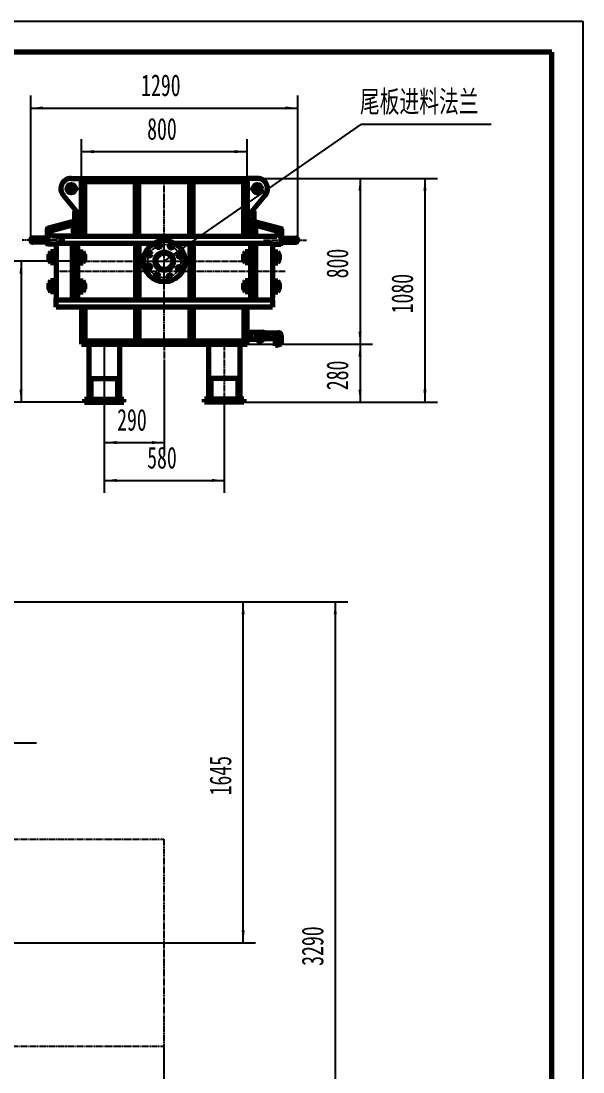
# Model space of a CAD drawing. Header units: millimetres. Extents: x -6300 to 6300, y -4455 to 4455.
# Drawn here: x 3587 to 6300, y -617 to 4455 of the extents above; entities that cross this region are included whole.
import ezdxf

# ---------------------------------------------------------------- set-up
doc = ezdxf.new("R2010")
doc.units = ezdxf.units.MM
for name, pattern in [('EB_DASH', [6, 3, -3]), ('EB_DASHDOT', [39, 30, -3, 3, -3]), ('EB_DASHDOTDOT', [45, 30, -3, 3, -3, 3, -3])]:
    doc.linetypes.add(name, pattern=pattern)
for name, color, linetype, lineweight in [('CAXA0', 7, 'Continuous', 70), ('CAXA1', 1, 'EB_DASHDOT', 25), ('CAXA2', 6, 'EB_DASH', 25), ('CAXA3', 2, 'Continuous', 25), ('CAXA4', 3, 'Continuous', 25), ('CAXA5', 4, 'Continuous', 25)]:
    doc.layers.add(name, color=color, linetype=linetype, lineweight=lineweight)
doc.styles.add('标准', font='', dxfattribs={"width": 0.667})
doc.styles.get('标准').set_extended_font_data('SimSun')
doc.dimstyles.new('标准', dxfattribs={"dimscale": 30, "dimtxt": 3.5, "dimasz": 2, "dimexe": 2, "dimexo": 0, "dimtad": 1, "dimdec": 0, "dimzin": 0, "dimdsep": 46, "dimtxsty": '标准', "dimcen": 0, "dimdle": 3, "dimaunit": 1, "dimazin": 2, "dimtfac": 1, "dimtmove": 0, "dimatfit": 3, "dimfxl": 0, "dimtolj": 1, "dimtzin": 0, "dimarcsym": 0})

# ---------------------------------------------------------------- blocks, each defined once
blk = doc.blocks.new('CAXBLOCK0', base_point=(6150, -4305))
at = {"layer": 'CAXA0', "linetype": 'Continuous', "lineweight": 70}
for p, q in [((6150, 4305), (-5550, 4305)), ((6150, -4305), (6150, 4305))]:
    blk.add_line(p, q, dxfattribs=at)
at = {"layer": 'CAXA3', "linetype": 'Continuous', "lineweight": 25}
for p, q in [((-6300, 4455), (6300, 4455)), ((6300, 4455), (6300, -4455))]:
    blk.add_line(p, q, dxfattribs=at)
blk = doc.blocks.new('CAXBLOCK39', base_point=(3864.7, 3174.7))
at = {"layer": 'CAXA0'}
for p, q in [((3866.7, 3201.3), (3887, 3201.3)), ((3864.7, 3194.7), (3864.7, 3154.8)), ((3887, 3188), (3866.7, 3188)), ((3887, 3161.5), (3866.7, 3161.5)), ((3866.7, 3148.2), (3887, 3148.2)), ((3889, 3194.7), (3889, 3154.8))]:
    blk.add_line(p, q, dxfattribs=at)
for centre, radius, start, end in [((3876.7, 3194.7), 12, 146.4113, 213.5887), ((3877, 3194.7), 12, 326.4113, 33.5887), ((3909.7, 3174.7), 45, 162.8371, 197.1629), ((3876.7, 3154.8), 12, 146.4113, 213.5887), ((3844, 3174.7), 45, 342.8371, 17.1629), ((3877, 3154.8), 12, 326.4113, 33.5887)]:
    blk.add_arc(centre, radius, start, end, dxfattribs=at)
at = {"layer": 'CAXA1', "linetype": 'EB_DASHDOT', "lineweight": 25}
blk.add_line((3862.7, 3174.7), (3892, 3174.7), dxfattribs=at)
blk = doc.blocks.new('CAXBLOCK40', base_point=(4691.7, 3174.7))
at = {"layer": 'CAXA0'}
for p, q in [((4689.7, 3201.3), (4669.4, 3201.3)), ((4667.4, 3194.7), (4667.4, 3154.8)), ((4669.4, 3188), (4689.7, 3188)), ((4669.4, 3161.5), (4689.7, 3161.5)), ((4689.7, 3148.2), (4669.4, 3148.2)), ((4691.7, 3194.7), (4691.7, 3154.8))]:
    blk.add_line(p, q, dxfattribs=at)
for centre, radius, start, end in [((4679.4, 3194.7), 12, 146.4113, 213.5887), ((4679.7, 3194.7), 12, 326.4113, 33.5887), ((4712.4, 3174.7), 45, 162.8371, 197.1629), ((4679.4, 3154.8), 12, 146.4113, 213.5887), ((4646.7, 3174.7), 45, 342.8371, 17.1629), ((4679.7, 3154.8), 12, 326.4113, 33.5887)]:
    blk.add_arc(centre, radius, start, end, dxfattribs=at)
at = {"layer": 'CAXA1', "linetype": 'EB_DASHDOT', "lineweight": 25}
blk.add_line((4693.7, 3174.7), (4664.4, 3174.7), dxfattribs=at)
blk = doc.blocks.new('CAXBLOCK42')
at = {"layer": 'CAXA0', "color": 0, "linetype": 'Continuous', "lineweight": 25}
for p, q in [((4695.7, 3195.6), (4691.7, 3199.6)), ((4695.7, 3199.9), (4692.8, 3202.7)), ((4695.7, 3191.4), (4691.7, 3195.4))]:
    blk.add_line(p, q, dxfattribs=at)
blk = doc.blocks.new('CAXBLOCK43')
at = {"layer": 'CAXA0', "color": 0, "linetype": 'Continuous', "lineweight": 25}
for p, q in [((4695.7, 3153.2), (4691.7, 3157.2)), ((4695.7, 3149), (4691.7, 3153)), ((4693.7, 3146.7), (4691.7, 3148.7)), ((4695.7, 3157.5), (4694.9, 3158.2))]:
    blk.add_line(p, q, dxfattribs=at)
blk = doc.blocks.new('CAXBLOCK41', base_point=(4695.7, 3174.7))
at = {"layer": 'CAXA0'}
for p, q in [((4691.7, 3146.7), (4691.7, 3202.7)), ((4691.7, 3202.7), (4695.7, 3202.7)), ((4695.7, 3202.7), (4695.7, 3146.7)), ((4691.7, 3191.2), (4695.7, 3191.2)), ((4695.7, 3158.2), (4691.7, 3158.2)), ((4695.7, 3146.7), (4691.7, 3146.7))]:
    blk.add_line(p, q, dxfattribs=at)
at = {"layer": 'CAXA1', "color": 1, "linetype": 'EB_DASHDOT', "lineweight": 25}
blk.add_line((4698.7, 3174.7), (4688.7, 3174.7), dxfattribs=at)
at = {"layer": 'CAXA5'}
for name in ['CAXBLOCK42', 'CAXBLOCK43']:
    blk.add_blockref(name, (0, 0), dxfattribs=at)
blk = doc.blocks.new('CAXBLOCK44', base_point=(4691.7, 3314.7))
at = {"layer": 'CAXA0'}
for p, q in [((4667.4, 3334.7), (4667.4, 3294.8)), ((4689.7, 3341.3), (4669.4, 3341.3)), ((4669.4, 3328), (4689.7, 3328)), ((4669.4, 3301.5), (4689.7, 3301.5)), ((4691.7, 3334.7), (4691.7, 3294.8)), ((4689.7, 3288.2), (4669.4, 3288.2))]:
    blk.add_line(p, q, dxfattribs=at)
for centre, radius, start, end in [((4679.4, 3334.7), 12, 146.4113, 213.5887), ((4712.4, 3314.7), 45, 162.8371, 197.1629), ((4679.4, 3294.8), 12, 146.4113, 213.5887), ((4679.7, 3334.7), 12, 326.4113, 33.5887), ((4646.7, 3314.7), 45, 342.8371, 17.1629), ((4679.7, 3294.8), 12, 326.4113, 33.5887)]:
    blk.add_arc(centre, radius, start, end, dxfattribs=at)
at = {"layer": 'CAXA1', "linetype": 'EB_DASHDOT', "lineweight": 25}
blk.add_line((4693.7, 3314.7), (4664.4, 3314.7), dxfattribs=at)
blk = doc.blocks.new('CAXBLOCK46')
at = {"layer": 'CAXA0', "color": 0, "linetype": 'Continuous', "lineweight": 25}
for p, q in [((4695.7, 3335.7), (4691.7, 3339.7)), ((4695.7, 3331.4), (4691.7, 3335.4)), ((4695.7, 3339.9), (4692.8, 3342.7))]:
    blk.add_line(p, q, dxfattribs=at)
blk = doc.blocks.new('CAXBLOCK47')
at = {"layer": 'CAXA0', "color": 0, "linetype": 'Continuous', "lineweight": 25}
for p, q in [((4695.7, 3293.2), (4691.7, 3297.2)), ((4695.7, 3297.5), (4694.9, 3298.2)), ((4695.7, 3289), (4691.7, 3293)), ((4693.7, 3286.7), (4691.7, 3288.7))]:
    blk.add_line(p, q, dxfattribs=at)
blk = doc.blocks.new('CAXBLOCK45', base_point=(4695.7, 3314.7))
at = {"layer": 'CAXA0'}
for p, q in [((4691.7, 3286.7), (4691.7, 3342.7)), ((4691.7, 3342.7), (4695.7, 3342.7)), ((4691.7, 3331.2), (4695.7, 3331.2)), ((4695.7, 3298.2), (4691.7, 3298.2)), ((4695.7, 3342.7), (4695.7, 3286.7)), ((4695.7, 3286.7), (4691.7, 3286.7))]:
    blk.add_line(p, q, dxfattribs=at)
at = {"layer": 'CAXA1', "color": 1, "linetype": 'EB_DASHDOT', "lineweight": 25}
blk.add_line((4698.7, 3314.7), (4688.7, 3314.7), dxfattribs=at)
at = {"layer": 'CAXA5'}
for name in ['CAXBLOCK46', 'CAXBLOCK47']:
    blk.add_blockref(name, (0, 0), dxfattribs=at)
blk = doc.blocks.new('CAXBLOCK49')
at = {"layer": 'CAXA0', "color": 0, "linetype": 'Continuous', "lineweight": 25}
for p, q in [((3864.7, 3195.1), (3860.7, 3199.1)), ((3864.7, 3199.3), (3861.3, 3202.7)), ((3864.3, 3191.2), (3860.7, 3194.8))]:
    blk.add_line(p, q, dxfattribs=at)
blk = doc.blocks.new('CAXBLOCK50')
at = {"layer": 'CAXA0', "color": 0, "linetype": 'Continuous', "lineweight": 25}
for p, q in [((3864.7, 3152.7), (3860.7, 3156.7)), ((3864.7, 3148.4), (3860.7, 3152.4)), ((3862.1, 3146.7), (3860.7, 3148.2)), ((3864.7, 3156.9), (3863.3, 3158.2))]:
    blk.add_line(p, q, dxfattribs=at)
blk = doc.blocks.new('CAXBLOCK48', base_point=(3860.7, 3174.7))
at = {"layer": 'CAXA0'}
for p, q in [((3864.7, 3202.7), (3860.7, 3202.7)), ((3860.7, 3202.7), (3860.7, 3146.7)), ((3864.7, 3146.7), (3864.7, 3202.7)), ((3864.7, 3191.2), (3860.7, 3191.2)), ((3860.7, 3158.2), (3864.7, 3158.2)), ((3860.7, 3146.7), (3864.7, 3146.7))]:
    blk.add_line(p, q, dxfattribs=at)
at = {"layer": 'CAXA1', "color": 1, "linetype": 'EB_DASHDOT', "lineweight": 25}
blk.add_line((3857.7, 3174.7), (3867.7, 3174.7), dxfattribs=at)
at = {"layer": 'CAXA5'}
for name in ['CAXBLOCK49', 'CAXBLOCK50']:
    blk.add_blockref(name, (0, 0), dxfattribs=at)
blk = doc.blocks.new('CAXBLOCK51', base_point=(3864.7, 3314.7))
at = {"layer": 'CAXA0'}
for p, q in [((3864.7, 3334.7), (3864.7, 3294.8)), ((3866.7, 3341.3), (3887, 3341.3)), ((3887, 3328), (3866.7, 3328)), ((3887, 3301.5), (3866.7, 3301.5)), ((3889, 3334.7), (3889, 3294.8)), ((3866.7, 3288.2), (3887, 3288.2))]:
    blk.add_line(p, q, dxfattribs=at)
for centre, radius, start, end in [((3876.7, 3334.7), 12, 146.4113, 213.5887), ((3909.7, 3314.7), 45, 162.8371, 197.1629), ((3876.7, 3294.8), 12, 146.4113, 213.5887), ((3877, 3334.7), 12, 326.4113, 33.5887), ((3844, 3314.7), 45, 342.8371, 17.1629), ((3877, 3294.8), 12, 326.4113, 33.5887)]:
    blk.add_arc(centre, radius, start, end, dxfattribs=at)
at = {"layer": 'CAXA1', "linetype": 'EB_DASHDOT', "lineweight": 25}
blk.add_line((3862.7, 3314.7), (3892, 3314.7), dxfattribs=at)
blk = doc.blocks.new('CAXBLOCK53')
at = {"layer": 'CAXA0', "color": 0, "linetype": 'Continuous', "lineweight": 25}
for p, q in [((3864.7, 3335.1), (3860.7, 3339.1)), ((3864.3, 3331.2), (3860.7, 3334.9)), ((3864.7, 3339.3), (3861.3, 3342.7))]:
    blk.add_line(p, q, dxfattribs=at)
blk = doc.blocks.new('CAXBLOCK54')
at = {"layer": 'CAXA0', "color": 0, "linetype": 'Continuous', "lineweight": 25}
for p, q in [((3864.7, 3296.9), (3863.3, 3298.2)), ((3864.7, 3292.7), (3860.7, 3296.7)), ((3864.7, 3288.4), (3860.7, 3292.4)), ((3862.1, 3286.7), (3860.7, 3288.2))]:
    blk.add_line(p, q, dxfattribs=at)
blk = doc.blocks.new('CAXBLOCK52', base_point=(3860.7, 3314.7))
at = {"layer": 'CAXA0'}
for p, q in [((3864.7, 3342.7), (3860.7, 3342.7)), ((3860.7, 3342.7), (3860.7, 3286.7)), ((3864.7, 3331.2), (3860.7, 3331.2)), ((3860.7, 3298.2), (3864.7, 3298.2)), ((3864.7, 3286.7), (3864.7, 3342.7)), ((3860.7, 3286.7), (3864.7, 3286.7))]:
    blk.add_line(p, q, dxfattribs=at)
at = {"layer": 'CAXA1', "color": 1, "linetype": 'EB_DASHDOT', "lineweight": 25}
blk.add_line((3857.7, 3314.7), (3867.7, 3314.7), dxfattribs=at)
at = {"layer": 'CAXA5'}
for name in ['CAXBLOCK53', 'CAXBLOCK54']:
    blk.add_blockref(name, (0, 0), dxfattribs=at)
blk = doc.blocks.new('CAXBLOCK55', base_point=(4804.7, 3174.7))
at = {"layer": 'CAXA0'}
for p, q in [((4806.7, 3201.3), (4827, 3201.3)), ((4804.7, 3194.7), (4804.7, 3154.8)), ((4827, 3188), (4806.7, 3188)), ((4827, 3161.5), (4806.7, 3161.5)), ((4806.7, 3148.2), (4827, 3148.2)), ((4829, 3194.7), (4829, 3154.8))]:
    blk.add_line(p, q, dxfattribs=at)
for centre, radius, start, end in [((4816.7, 3194.7), 12, 146.4113, 213.5887), ((4817, 3194.7), 12, 326.4113, 33.5887), ((4849.7, 3174.7), 45, 162.8371, 197.1629), ((4816.7, 3154.8), 12, 146.4113, 213.5887), ((4784, 3174.7), 45, 342.8371, 17.1629), ((4817, 3154.8), 12, 326.4113, 33.5887)]:
    blk.add_arc(centre, radius, start, end, dxfattribs=at)
at = {"layer": 'CAXA1', "linetype": 'EB_DASHDOT', "lineweight": 25}
blk.add_line((4802.7, 3174.7), (4832, 3174.7), dxfattribs=at)
blk = doc.blocks.new('CAXBLOCK57')
at = {"layer": 'CAXA0', "color": 0, "linetype": 'Continuous', "lineweight": 25}
for p, q in [((4804.7, 3197), (4800.7, 3201)), ((4804.7, 3192.7), (4800.7, 3196.7)), ((4804.7, 3201.2), (4803.1, 3202.7)), ((4801.9, 3191.2), (4800.7, 3192.5))]:
    blk.add_line(p, q, dxfattribs=at)
blk = doc.blocks.new('CAXBLOCK58')
at = {"layer": 'CAXA0', "color": 0, "linetype": 'Continuous', "lineweight": 25}
for p, q in [((4804.7, 3150.3), (4800.7, 3154.3)), ((4804, 3146.7), (4800.7, 3150)), ((4804.7, 3154.5), (4800.9, 3158.2))]:
    blk.add_line(p, q, dxfattribs=at)
blk = doc.blocks.new('CAXBLOCK56', base_point=(4800.7, 3174.7))
at = {"layer": 'CAXA0'}
for p, q in [((4804.7, 3202.7), (4800.7, 3202.7)), ((4800.7, 3202.7), (4800.7, 3146.7)), ((4804.7, 3146.7), (4804.7, 3202.7)), ((4804.7, 3191.2), (4800.7, 3191.2)), ((4800.7, 3158.2), (4804.7, 3158.2)), ((4800.7, 3146.7), (4804.7, 3146.7))]:
    blk.add_line(p, q, dxfattribs=at)
at = {"layer": 'CAXA1', "color": 1, "linetype": 'EB_DASHDOT', "lineweight": 25}
blk.add_line((4797.7, 3174.7), (4807.7, 3174.7), dxfattribs=at)
at = {"layer": 'CAXA5'}
for name in ['CAXBLOCK57', 'CAXBLOCK58']:
    blk.add_blockref(name, (0, 0), dxfattribs=at)
blk = doc.blocks.new('CAXBLOCK59', base_point=(4804.7, 3314.7))
at = {"layer": 'CAXA0'}
for p, q in [((4804.7, 3334.7), (4804.7, 3294.8)), ((4806.7, 3341.3), (4827, 3341.3)), ((4827, 3328), (4806.7, 3328)), ((4827, 3301.5), (4806.7, 3301.5)), ((4829, 3334.7), (4829, 3294.8)), ((4806.7, 3288.2), (4827, 3288.2))]:
    blk.add_line(p, q, dxfattribs=at)
for centre, radius, start, end in [((4816.7, 3334.7), 12, 146.4113, 213.5887), ((4849.7, 3314.7), 45, 162.8371, 197.1629), ((4816.7, 3294.8), 12, 146.4113, 213.5887), ((4817, 3334.7), 12, 326.4113, 33.5887), ((4784, 3314.7), 45, 342.8371, 17.1629), ((4817, 3294.8), 12, 326.4113, 33.5887)]:
    blk.add_arc(centre, radius, start, end, dxfattribs=at)
at = {"layer": 'CAXA1', "linetype": 'EB_DASHDOT', "lineweight": 25}
blk.add_line((4802.7, 3314.7), (4832, 3314.7), dxfattribs=at)
blk = doc.blocks.new('CAXBLOCK61')
at = {"layer": 'CAXA0', "color": 0, "linetype": 'Continuous', "lineweight": 25}
for p, q in [((4804.7, 3337), (4800.7, 3341)), ((4804.7, 3332.7), (4800.7, 3336.7)), ((4801.9, 3331.2), (4800.7, 3332.5)), ((4804.7, 3341.2), (4803.1, 3342.7))]:
    blk.add_line(p, q, dxfattribs=at)
blk = doc.blocks.new('CAXBLOCK62')
at = {"layer": 'CAXA0', "color": 0, "linetype": 'Continuous', "lineweight": 25}
for p, q in [((4804.7, 3294.5), (4801, 3298.2)), ((4804.7, 3290.3), (4800.7, 3294.3)), ((4804, 3286.7), (4800.7, 3290))]:
    blk.add_line(p, q, dxfattribs=at)
blk = doc.blocks.new('CAXBLOCK60', base_point=(4800.7, 3314.7))
at = {"layer": 'CAXA0'}
for p, q in [((4804.7, 3342.7), (4800.7, 3342.7)), ((4800.7, 3342.7), (4800.7, 3286.7)), ((4804.7, 3331.2), (4800.7, 3331.2)), ((4800.7, 3298.2), (4804.7, 3298.2)), ((4804.7, 3286.7), (4804.7, 3342.7)), ((4800.7, 3286.7), (4804.7, 3286.7))]:
    blk.add_line(p, q, dxfattribs=at)
at = {"layer": 'CAXA1', "color": 1, "linetype": 'EB_DASHDOT', "lineweight": 25}
blk.add_line((4797.7, 3314.7), (4807.7, 3314.7), dxfattribs=at)
at = {"layer": 'CAXA5'}
for name in ['CAXBLOCK61', 'CAXBLOCK62']:
    blk.add_blockref(name, (0, 0), dxfattribs=at)
blk = doc.blocks.new('CAXBLOCK63', base_point=(3751.7, 3174.7))
at = {"layer": 'CAXA0'}
for p, q in [((3749.7, 3201.3), (3729.4, 3201.3)), ((3727.4, 3194.7), (3727.4, 3154.8)), ((3729.4, 3188), (3749.7, 3188)), ((3729.4, 3161.5), (3749.7, 3161.5)), ((3749.7, 3148.2), (3729.4, 3148.2)), ((3751.7, 3194.7), (3751.7, 3154.8))]:
    blk.add_line(p, q, dxfattribs=at)
for centre, radius, start, end in [((3739.4, 3194.7), 12, 146.4113, 213.5887), ((3739.7, 3194.7), 12, 326.4113, 33.5887), ((3772.4, 3174.7), 45, 162.8371, 197.1629), ((3739.4, 3154.8), 12, 146.4113, 213.5887), ((3706.7, 3174.7), 45, 342.8371, 17.1629), ((3739.7, 3154.8), 12, 326.4113, 33.5887)]:
    blk.add_arc(centre, radius, start, end, dxfattribs=at)
at = {"layer": 'CAXA1', "linetype": 'EB_DASHDOT', "lineweight": 25}
blk.add_line((3753.7, 3174.7), (3724.4, 3174.7), dxfattribs=at)
blk = doc.blocks.new('CAXBLOCK65')
at = {"layer": 'CAXA0', "color": 0, "linetype": 'Continuous', "lineweight": 25}
for p, q in [((3755.7, 3198), (3751.7, 3202)), ((3755.7, 3193.8), (3751.7, 3197.8)), ((3755.7, 3202.3), (3755.2, 3202.7)), ((3754, 3191.2), (3751.7, 3193.5))]:
    blk.add_line(p, q, dxfattribs=at)
blk = doc.blocks.new('CAXBLOCK66')
at = {"layer": 'CAXA0', "color": 0, "linetype": 'Continuous', "lineweight": 25}
for p, q in [((3755.7, 3151.4), (3751.7, 3155.4)), ((3755.7, 3147.1), (3751.7, 3151.1)), ((3751.8, 3146.7), (3751.7, 3146.9)), ((3755.7, 3155.6), (3753, 3158.2))]:
    blk.add_line(p, q, dxfattribs=at)
blk = doc.blocks.new('CAXBLOCK64', base_point=(3755.7, 3174.7))
at = {"layer": 'CAXA0'}
for p, q in [((3751.7, 3146.7), (3751.7, 3202.7)), ((3751.7, 3202.7), (3755.7, 3202.7)), ((3755.7, 3202.7), (3755.7, 3146.7)), ((3751.7, 3191.2), (3755.7, 3191.2)), ((3755.7, 3158.2), (3751.7, 3158.2)), ((3755.7, 3146.7), (3751.7, 3146.7))]:
    blk.add_line(p, q, dxfattribs=at)
at = {"layer": 'CAXA1', "color": 1, "linetype": 'EB_DASHDOT', "lineweight": 25}
blk.add_line((3758.7, 3174.7), (3748.7, 3174.7), dxfattribs=at)
at = {"layer": 'CAXA5'}
for name in ['CAXBLOCK65', 'CAXBLOCK66']:
    blk.add_blockref(name, (0, 0), dxfattribs=at)
blk = doc.blocks.new('CAXBLOCK67', base_point=(3751.7, 3314.7))
at = {"layer": 'CAXA0'}
for p, q in [((3727.4, 3334.7), (3727.4, 3294.8)), ((3749.7, 3341.3), (3729.4, 3341.3)), ((3729.4, 3328), (3749.7, 3328)), ((3729.4, 3301.5), (3749.7, 3301.5)), ((3751.7, 3334.7), (3751.7, 3294.8)), ((3749.7, 3288.2), (3729.4, 3288.2))]:
    blk.add_line(p, q, dxfattribs=at)
for centre, radius, start, end in [((3739.4, 3334.7), 12, 146.4113, 213.5887), ((3772.4, 3314.7), 45, 162.8371, 197.1629), ((3739.4, 3294.8), 12, 146.4113, 213.5887), ((3739.7, 3334.7), 12, 326.4113, 33.5887), ((3706.7, 3314.7), 45, 342.8371, 17.1629), ((3739.7, 3294.8), 12, 326.4113, 33.5887)]:
    blk.add_arc(centre, radius, start, end, dxfattribs=at)
at = {"layer": 'CAXA1', "linetype": 'EB_DASHDOT', "lineweight": 25}
blk.add_line((3753.7, 3314.7), (3724.4, 3314.7), dxfattribs=at)
blk = doc.blocks.new('CAXBLOCK69')
at = {"layer": 'CAXA0', "color": 0, "linetype": 'Continuous', "lineweight": 25}
for p, q in [((3755.7, 3338), (3751.7, 3342)), ((3755.7, 3333.8), (3751.7, 3337.8)), ((3754, 3331.2), (3751.7, 3333.5)), ((3755.7, 3342.3), (3755.2, 3342.7))]:
    blk.add_line(p, q, dxfattribs=at)
blk = doc.blocks.new('CAXBLOCK70')
at = {"layer": 'CAXA0', "color": 0, "linetype": 'Continuous', "lineweight": 25}
for p, q in [((3755.7, 3295.6), (3753, 3298.2)), ((3755.7, 3291.4), (3751.7, 3295.4)), ((3755.7, 3287.1), (3751.7, 3291.1)), ((3751.8, 3286.7), (3751.7, 3286.9))]:
    blk.add_line(p, q, dxfattribs=at)
blk = doc.blocks.new('CAXBLOCK68', base_point=(3755.7, 3314.7))
at = {"layer": 'CAXA0'}
for p, q in [((3751.7, 3286.7), (3751.7, 3342.7)), ((3751.7, 3342.7), (3755.7, 3342.7)), ((3751.7, 3331.2), (3755.7, 3331.2)), ((3755.7, 3298.2), (3751.7, 3298.2)), ((3755.7, 3342.7), (3755.7, 3286.7)), ((3755.7, 3286.7), (3751.7, 3286.7))]:
    blk.add_line(p, q, dxfattribs=at)
at = {"layer": 'CAXA1', "color": 1, "linetype": 'EB_DASHDOT', "lineweight": 25}
blk.add_line((3758.7, 3314.7), (3748.7, 3314.7), dxfattribs=at)
at = {"layer": 'CAXA5'}
for name in ['CAXBLOCK69', 'CAXBLOCK70']:
    blk.add_blockref(name, (0, 0), dxfattribs=at)
blk = doc.blocks.new('CAXBLOCK72')
at = {"layer": 'CAXA0', "color": 0, "linetype": 'Continuous', "lineweight": 25}
for p, q in [((3755.7, 3151.3), (3751.7, 3155.3)), ((3755.7, 3147.1), (3751.7, 3151.1)), ((3755.7, 3155.6), (3752.8, 3158.5))]:
    blk.add_line(p, q, dxfattribs=at)
blk = doc.blocks.new('CAXBLOCK73')
at = {"layer": 'CAXA0', "color": 0, "linetype": 'Continuous', "lineweight": 25}
for p, q in [((3755.7, 3198), (3751.7, 3202)), ((3755.7, 3193.8), (3751.7, 3197.8)), ((3755.7, 3202.2), (3754.9, 3203)), ((3753.7, 3191.5), (3751.7, 3193.5))]:
    blk.add_line(p, q, dxfattribs=at)
blk = doc.blocks.new('CAXBLOCK71', base_point=(3755.7, 3175))
at = {"layer": 'CAXA0'}
for p, q in [((3751.7, 3203), (3751.7, 3147)), ((3755.7, 3203), (3751.7, 3203)), ((3755.7, 3147), (3755.7, 3203)), ((3755.7, 3191.5), (3751.7, 3191.5)), ((3751.7, 3158.5), (3755.7, 3158.5)), ((3751.7, 3147), (3755.7, 3147))]:
    blk.add_line(p, q, dxfattribs=at)
at = {"layer": 'CAXA1', "color": 1, "linetype": 'EB_DASHDOT', "lineweight": 25}
blk.add_line((3758.7, 3175), (3748.7, 3175), dxfattribs=at)
at = {"layer": 'CAXA5'}
for name in ['CAXBLOCK73', 'CAXBLOCK72']:
    blk.add_blockref(name, (0, 0), dxfattribs=at)
blk = doc.blocks.new('CAXBLOCK74', base_point=(3752.9, 3175))
at = {"layer": 'CAXA0'}
for p, q in [((3750.9, 3201.6), (3730.6, 3201.6)), ((3728.6, 3155.1), (3728.6, 3194.9)), ((3730.6, 3188.3), (3750.9, 3188.3)), ((3730.6, 3161.7), (3750.9, 3161.7)), ((3750.9, 3148.4), (3730.6, 3148.4)), ((3752.9, 3155.1), (3752.9, 3194.9))]:
    blk.add_line(p, q, dxfattribs=at)
for centre, radius, start, end in [((3740.6, 3194.9), 12, 146.4113, 213.5887), ((3740.9, 3194.9), 12, 326.4113, 33.5887), ((3773.6, 3175), 45, 162.8371, 197.1629), ((3740.6, 3155.1), 12, 146.4113, 213.5887), ((3707.9, 3175), 45, 342.8371, 17.1629), ((3740.9, 3155.1), 12, 326.4113, 33.5887)]:
    blk.add_arc(centre, radius, start, end, dxfattribs=at)
at = {"layer": 'CAXA1', "linetype": 'EB_DASHDOT', "lineweight": 25}
blk.add_line((3754.9, 3175), (3725.6, 3175), dxfattribs=at)
blk = doc.blocks.new('*D86')
at = {"layer": 'CAXA4', "linetype": 'Continuous', "lineweight": 25}
for points in [[(3878.2, 3824.6), (3938.2, 3817.1), (3938.2, 3832.1)], [(4678.2, 3824.6), (4618.2, 3817.1), (4618.2, 3832.1)]]:
    blk.add_hatch(color=0, dxfattribs=at).paths.add_polyline_path(points, flags=0)
at = {"layer": 'CAXA4', "color": 0, "linetype": 'Continuous', "lineweight": 25}
for p, q in [((3878.2, 3695.7), (3878.2, 3884.6)), ((4678.2, 3695.7), (4678.2, 3884.6)), ((3878.2, 3824.6), (4678.2, 3824.6))]:
    blk.add_line(p, q, dxfattribs=at)
at = {"layer": 'CAXA4', "color": 0, "linetype": 'Continuous', "lineweight": 25, "insert": (4195.7, 3987.2), "char_height": 105, "attachment_point": 1, "style": '标准'}
blk.add_mtext('\\fSimSun|b0|i0|p34;800', dxfattribs=at)
blk = doc.blocks.new('*D87')
at = {"layer": 'CAXA4', "linetype": 'Continuous', "lineweight": 25}
for points in [[(5223.6, 3695.7), (5216.1, 3635.7), (5231.1, 3635.7)], [(5223.6, 2895.7), (5216.1, 2955.7), (5231.1, 2955.7)]]:
    blk.add_hatch(color=0, dxfattribs=at).paths.add_polyline_path(points, flags=0)
at = {"layer": 'CAXA4', "color": 0, "linetype": 'Continuous', "lineweight": 25}
for p, q in [((3828.2, 3695.7), (5283.6, 3695.7)), ((5223.6, 3695.7), (5223.6, 2895.7)), ((3878.2, 2895.7), (5283.6, 2895.7))]:
    blk.add_line(p, q, dxfattribs=at)
at = {"layer": 'CAXA4', "color": 0, "linetype": 'Continuous', "lineweight": 25, "insert": (5061, 3213.3), "char_height": 105, "attachment_point": 1, "rotation": 90, "style": '标准'}
blk.add_mtext('\\fSimSun|b0|i0|p34;800', dxfattribs=at)
blk = doc.blocks.new('*D88')
at = {"layer": 'CAXA4', "linetype": 'Continuous', "lineweight": 25}
for points in [[(5537, 3695.7), (5529.5, 3635.7), (5544.5, 3635.7)], [(5537, 2615.7), (5529.5, 2675.7), (5544.5, 2675.7)]]:
    blk.add_hatch(color=0, dxfattribs=at).paths.add_polyline_path(points, flags=0)
at = {"layer": 'CAXA4', "color": 0, "linetype": 'Continuous', "lineweight": 25}
for p, q in [((4678.2, 3695.7), (5597, 3695.7)), ((5537, 3695.7), (5537, 2615.7)), ((4693.2, 2615.7), (5597, 2615.7))]:
    blk.add_line(p, q, dxfattribs=at)
at = {"layer": 'CAXA4', "color": 0, "linetype": 'Continuous', "lineweight": 25, "insert": (5374.4, 3044), "char_height": 105, "attachment_point": 1, "rotation": 90, "style": '标准'}
blk.add_mtext('\\fSimSun|b0|i0|p34;1080', dxfattribs=at)
blk = doc.blocks.new('*D89')
at = {"layer": 'CAXA4', "linetype": 'Continuous', "lineweight": 25}
for points in [[(3633.3, 4035.1), (3693.3, 4027.6), (3693.3, 4042.6)], [(4923.1, 4035.1), (4863.1, 4027.6), (4863.1, 4042.6)]]:
    blk.add_hatch(color=0, dxfattribs=at).paths.add_polyline_path(points, flags=0)
at = {"layer": 'CAXA4', "color": 0, "linetype": 'Continuous', "lineweight": 25}
for p, q in [((3633.3, 3397.7), (3633.3, 4095.1)), ((4923.1, 3397.7), (4923.1, 4095.1)), ((3633.3, 4035.1), (4923.1, 4035.1))]:
    blk.add_line(p, q, dxfattribs=at)
at = {"layer": 'CAXA4', "color": 0, "linetype": 'Continuous', "lineweight": 25, "insert": (4166.5, 4197.7), "char_height": 105, "attachment_point": 1, "style": '标准'}
blk.add_mtext('\\fSimSun|b0|i0|p34;1290', dxfattribs=at)
blk = doc.blocks.new('*D90')
at = {"layer": 'CAXA4', "linetype": 'Continuous', "lineweight": 25}
for points in [[(5223.6, 2895.7), (5216.1, 2835.7), (5231.1, 2835.7)], [(5223.6, 2615.7), (5216.1, 2675.7), (5231.1, 2675.7)]]:
    blk.add_hatch(color=0, dxfattribs=at).paths.add_polyline_path(points, flags=0)
at = {"layer": 'CAXA4', "color": 0, "linetype": 'Continuous', "lineweight": 25}
for p, q in [((4678.2, 2895.7), (5283.6, 2895.7)), ((5223.6, 2895.7), (5223.6, 2615.7)), ((4663.2, 2615.7), (5283.6, 2615.7))]:
    blk.add_line(p, q, dxfattribs=at)
at = {"layer": 'CAXA4', "color": 0, "linetype": 'Continuous', "lineweight": 25, "insert": (5061, 2673.3), "char_height": 105, "attachment_point": 1, "rotation": 90, "style": '标准'}
blk.add_mtext('\\fSimSun|b0|i0|p34;280', dxfattribs=at)
blk = doc.blocks.new('CAXBLOCK75', base_point=(4278.2, 3295.7))
at = {"layer": 'CAXA0'}
for centre, radius in [((4278.2, 3295.7), 100), ((4250.8, 3370.9), 9), ((4312, 3368.3), 9), ((4205.7, 3329.6), 9), ((4278.2, 3295.7), 44.5), ((4278.2, 3295.7), 40), ((4353.3, 3323.1), 9), ((4203, 3268.4), 9), ((4350.7, 3261.9), 9), ((4244.4, 3223.2), 9), ((4305.5, 3220.6), 9)]:
    blk.add_circle(centre, radius, dxfattribs=at)
at = {"layer": 'CAXA1', "linetype": 'EB_DASHDOT', "lineweight": 25}
for p, q in [((4278.2, 3192.7), (4278.2, 3398.7)), ((4175.2, 3295.7), (4381.2, 3295.7))]:
    blk.add_line(p, q, dxfattribs=at)
blk.add_circle((4278.2, 3295.7), 80, dxfattribs=at)
blk = doc.blocks.new('*D92')
at = {"layer": 'CAXA4', "linetype": 'Continuous', "lineweight": 25}
blk.add_hatch(color=0, dxfattribs=at).paths.add_polyline_path([(4278.2, 3295.7), (4331.7, 3323.8), (4323.2, 3336.1)], flags=0)
at = {"layer": 'CAXA4', "color": 0, "linetype": 'Continuous', "lineweight": 25}
for p, q in [((4278.2, 3295.7), (5229.9, 3956.4)), ((5229.9, 3956.4), (5856.3, 3956.4))]:
    blk.add_line(p, q, dxfattribs=at)
at = {"layer": 'CAXA4', "color": 0, "linetype": 'Continuous', "lineweight": 25, "insert": (5222.9, 4119), "char_height": 105, "attachment_point": 1, "style": '标准'}
blk.add_mtext('\\fSimSun|b0|i0|p34;尾板进料法兰', dxfattribs=at)
blk = doc.blocks.new('*D93')
at = {"layer": 'CAXA4', "linetype": 'Continuous', "lineweight": 25}
for points in [[(3586.8, 3295.7), (3579.3, 3235.7), (3594.3, 3235.7)], [(3586.8, 2615.7), (3579.3, 2675.7), (3594.3, 2675.7)]]:
    blk.add_hatch(color=0, dxfattribs=at).paths.add_polyline_path(points, flags=0)
at = {"layer": 'CAXA4', "color": 0, "linetype": 'Continuous', "lineweight": 25}
for p, q in [((3892.7, 3295.7), (3526.8, 3295.7)), ((3586.8, 3295.7), (3586.8, 2615.7)), ((4083.2, 2615.7), (3526.8, 2615.7))]:
    blk.add_line(p, q, dxfattribs=at)
at = {"layer": 'CAXA4', "color": 0, "linetype": 'Continuous', "lineweight": 25, "insert": (3424.2, 2873.3), "char_height": 105, "attachment_point": 1, "rotation": 90, "style": '标准'}
blk.add_mtext('\\fSimSun|b0|i0|p34;680', dxfattribs=at)
blk = doc.blocks.new('*D190')
at = {"layer": 'CAXA4', "linetype": 'Continuous', "lineweight": 25}
for points in [[(1276.2, -1185.6), (1336.2, -1193.1), (1336.2, -1178.1)], [(4276.2, -1185.6), (4216.2, -1193.1), (4216.2, -1178.1)]]:
    blk.add_hatch(color=0, dxfattribs=at).paths.add_polyline_path(points, flags=0)
at = {"layer": 'CAXA4', "color": 0, "linetype": 'Continuous', "lineweight": 25}
for p, q in [((4276.2, -493.1), (4276.2, -1245.6)), ((1276.2, -596.1), (1276.2, -1245.6)), ((1276.2, -1185.6), (4276.2, -1185.6))]:
    blk.add_line(p, q, dxfattribs=at)
at = {"layer": 'CAXA4', "color": 0, "linetype": 'Continuous', "lineweight": 25, "insert": (2664.5, -1023), "char_height": 105, "attachment_point": 1, "style": '标准'}
blk.add_mtext('\\fSimSun|b0|i0|p34;3000', dxfattribs=at)
blk = doc.blocks.new('*D192')
at = {"layer": 'CAXA4', "linetype": 'Continuous', "lineweight": 25}
for points in [[(5103.9, 1651.9), (5096.4, 1591.9), (5111.4, 1591.9)], [(5103.9, -1638.1), (5096.4, -1578.1), (5111.4, -1578.1)]]:
    blk.add_hatch(color=0, dxfattribs=at).paths.add_polyline_path(points, flags=0)
at = {"layer": 'CAXA4', "color": 0, "linetype": 'Continuous', "lineweight": 25}
for p, q in [((1276.2, 1651.9), (5163.9, 1651.9)), ((5103.9, 1651.9), (5103.9, -1638.1)), ((1276.2, -1638.1), (5163.9, -1638.1))]:
    blk.add_line(p, q, dxfattribs=at)
at = {"layer": 'CAXA4', "color": 0, "linetype": 'Continuous', "lineweight": 25, "insert": (4941.3, -104.8), "char_height": 105, "attachment_point": 1, "rotation": 90, "style": '标准'}
blk.add_mtext('\\fSimSun|b0|i0|p34;3290', dxfattribs=at)
blk = doc.blocks.new('*D193')
at = {"layer": 'CAXA4', "linetype": 'Continuous', "lineweight": 25}
for points in [[(4659.1, 1651.9), (4666.6, 1591.9), (4651.6, 1591.9)], [(4659.1, 6.9), (4666.6, 66.9), (4651.6, 66.9)]]:
    blk.add_hatch(color=0, dxfattribs=at).paths.add_polyline_path(points, flags=0)
at = {"layer": 'CAXA4', "color": 0, "linetype": 'Continuous', "lineweight": 25}
for p, q in [((1276.2, 1651.9), (4719.1, 1651.9)), ((4659.1, 6.9), (4659.1, 1651.9)), ((1616.2, 6.9), (4719.1, 6.9))]:
    blk.add_line(p, q, dxfattribs=at)
at = {"layer": 'CAXA4', "color": 0, "linetype": 'Continuous', "lineweight": 25, "insert": (4496.5, 717.7), "char_height": 105, "attachment_point": 1, "rotation": 90, "style": '标准'}
blk.add_mtext('\\fSimSun|b0|i0|p34;1645', dxfattribs=at)
blk = doc.blocks.new('*D203')
at = {"layer": 'CAXA4', "linetype": 'Continuous', "lineweight": 25}
for points in [[(3988.2, 2237.7), (4048.2, 2230.2), (4048.2, 2245.2)], [(4568.2, 2237.7), (4508.2, 2230.2), (4508.2, 2245.2)]]:
    blk.add_hatch(color=0, dxfattribs=at).paths.add_polyline_path(points, flags=0)
at = {"layer": 'CAXA4', "color": 0, "linetype": 'Continuous', "lineweight": 25}
for p, q in [((3988.2, 2615.7), (3988.2, 2177.7)), ((4568.2, 2615.7), (4568.2, 2177.7)), ((3988.2, 2237.7), (4568.2, 2237.7))]:
    blk.add_line(p, q, dxfattribs=at)
at = {"layer": 'CAXA4', "color": 0, "linetype": 'Continuous', "lineweight": 25, "insert": (4195.7, 2400.3), "char_height": 105, "attachment_point": 1, "style": '标准'}
blk.add_mtext('\\fSimSun|b0|i0|p34;580', dxfattribs=at)
blk = doc.blocks.new('*D204')
at = {"layer": 'CAXA4', "linetype": 'Continuous', "lineweight": 25}
for points in [[(3988.2, 2420.5), (4048.2, 2413), (4048.2, 2428)], [(4278.2, 2420.5), (4218.2, 2413), (4218.2, 2428)]]:
    blk.add_hatch(color=0, dxfattribs=at).paths.add_polyline_path(points, flags=0)
at = {"layer": 'CAXA4', "color": 0, "linetype": 'Continuous', "lineweight": 25}
for p, q in [((3988.2, 2895.7), (3988.2, 2360.5)), ((4278.2, 2815.7), (4278.2, 2360.5)), ((3988.2, 2420.5), (4278.2, 2420.5))]:
    blk.add_line(p, q, dxfattribs=at)
at = {"layer": 'CAXA4', "color": 0, "linetype": 'Continuous', "lineweight": 25, "insert": (4050.7, 2583.1), "char_height": 105, "attachment_point": 1, "style": '标准'}
blk.add_mtext('\\fSimSun|b0|i0|p34;290', dxfattribs=at)
blk = doc.blocks.new('*D209')
at = {"layer": 'CAXA4', "linetype": 'Continuous', "lineweight": 25}
blk.add_hatch(color=0, dxfattribs=at).paths.add_polyline_path([(1341, 381.1), (1396.3, 405.6), (1388.6, 418.5)], flags=0)
at = {"layer": 'CAXA4', "color": 0, "linetype": 'Continuous', "lineweight": 25}
for p, q in [((1341, 381.1), (2321.2, 971.5)), ((2321.2, 971.5), (3660.8, 971.5))]:
    blk.add_line(p, q, dxfattribs=at)
at = {"layer": 'CAXA4', "color": 0, "linetype": 'Continuous', "lineweight": 25, "char_height": 105, "attachment_point": 1, "style": '标准'}
for s, insert in [('\\fSimSun|b0|i0|p34;承重=（整机重+滤饼重）/2', (2367.7, 1134.1)), ('\\fSimSun|b0|i0|p34;滤饼重=滤室容积x滤饼比重', (2372.9, 952.8))]:
    blk.add_mtext(s, dxfattribs=dict(at, insert=insert))

msp = doc.modelspace()

# ---------------------------------------------------------------- linework, layer by layer
at = {"layer": 'CAXA0'}
for p, q in [((3829, 3695.7), (3878.2, 3695.7)), ((3878.2, 3416.7), (3878.2, 3695.7)), ((3878.2, 3695.7), (4678.2, 3695.7)), ((3878.2, 3679.7), (4678.2, 3679.7)), ((3894.2, 3416.7), (3894.2, 3679.7)), ((4139.2, 3416.7), (4139.2, 3679.7)), ((4155.2, 3416.7), (4155.2, 3679.7)), ((4401.2, 3416.7), (4401.2, 3679.7)), ((4417.2, 3416.7), (4417.2, 3679.7)), ((4662.2, 3416.7), (4662.2, 3679.7)), ((4678.2, 3695.7), (4678.2, 3416.7)), ((4727.4, 3695.7), (4678.2, 3695.7)), ((3790.4, 3614), (3879, 3506.3)), ((4766, 3614), (4677.4, 3506.3)), ((3845.3, 3536.7), (3845.3, 3416.7)), ((3854, 3536.7), (3845.3, 3536.7)), ((3878.2, 3536.7), (3878.2, 3536.7)), ((3878.2, 3536.7), (3878.2, 3416.7)), ((3878.2, 3526.8), (3878.2, 3416.7)), ((4702.3, 3536.7), (4711.1, 3536.7)), ((4711.1, 3536.7), (4711.1, 3416.7)), ((3712.3, 3450.1), (3712.3, 3381.7)), ((3841.6, 3487.7), (3714.5, 3453)), ((3715.3, 3450.9), (3715.3, 3381.7)), ((3834.5, 3470.2), (3734.5, 3442.9)), ((3838.3, 3467.3), (3838.3, 3419.7)), ((3845.5, 3473.3), (3845.3, 3473.2)), ((3853.3, 3484.7), (3853.3, 3416.7)), ((3870.3, 3484.7), (3870.3, 3416.7)), ((4686.1, 3484.7), (4686.1, 3416.7)), ((4703.1, 3484.7), (4703.1, 3416.7)), ((4710.8, 3473.3), (4711.1, 3473.2)), ((4714.7, 3487.7), (4841.9, 3453)), ((4718.1, 3467.3), (4718.1, 3419.7)), ((4721.9, 3470.2), (4821.9, 3442.9)), ((4841.1, 3450.9), (4841.1, 3381.7)), ((4844.1, 3450.1), (4844.1, 3381.7)), ((3712.3, 3407.7), (3643.3, 3407.7)), ((3712.3, 3407.7), (3712.3, 3387.7)), ((3732.3, 3419.7), (3732.3, 3440)), ((3835.3, 3416.7), (3735.3, 3416.7)), ((3755.7, 3416.7), (4800.7, 3416.7)), ((4721.1, 3416.7), (4821.1, 3416.7)), ((4824.1, 3419.7), (4824.1, 3440)), ((4844.1, 3407.7), (4844.1, 3387.7)), ((4844.1, 3407.7), (4913.1, 3407.7)), ((3712.3, 3387.7), (3643.3, 3387.7)), ((3755.7, 3378.7), (3715.3, 3378.7)), ((3755.7, 3381.7), (3755.7, 3371.7)), ((3755.7, 3381.7), (3755.7, 3119.7)), ((4227.1, 3381.7), (3755.7, 3381.7)), ((3835.7, 3109.7), (3835.7, 3381.7)), ((3860.7, 3109.7), (3860.7, 3381.7)), ((4139.2, 3381.7), (4139.2, 3109.7)), ((4155.2, 3381.7), (4155.2, 3109.7)), ((4800.7, 3381.7), (4329.2, 3381.7)), ((4401.2, 3381.7), (4401.2, 3109.7)), ((4417.2, 3381.7), (4417.2, 3109.7)), ((4695.7, 3109.7), (4695.7, 3381.7)), ((4720.7, 3109.7), (4720.7, 3381.7)), ((4800.7, 3381.7), (4800.7, 3371.7)), ((4800.7, 3381.7), (4800.7, 3119.7)), ((4800.7, 3378.7), (4841.1, 3378.7)), ((4844.1, 3387.7), (4913.1, 3387.7)), ((3724.6, 3329.7), (3722.4, 3327.5)), ((3722.4, 3302), (3722.4, 3327.5)), ((3724.6, 3299.7), (3722.4, 3302)), ((3724.6, 3329.7), (3727.4, 3329.7)), ((3724.6, 3299.7), (3724.6, 3329.7)), ((3727.4, 3299.7), (3724.6, 3299.7)), ((3891.7, 3329.7), (3889, 3329.7)), ((3889, 3299.7), (3891.7, 3299.7)), ((3891.7, 3329.7), (3894, 3327.5)), ((3891.7, 3299.7), (3891.7, 3329.7)), ((3891.7, 3299.7), (3894, 3302)), ((3894, 3302), (3894, 3327.5)), ((4664.6, 3329.7), (4662.4, 3327.5)), ((4662.4, 3302), (4662.4, 3327.5)), ((4664.6, 3299.7), (4662.4, 3302)), ((4664.6, 3329.7), (4667.4, 3329.7)), ((4664.6, 3299.7), (4664.6, 3329.7)), ((4667.4, 3299.7), (4664.6, 3299.7)), ((4831.7, 3329.7), (4829, 3329.7)), ((4829, 3299.7), (4831.7, 3299.7)), ((4831.7, 3329.7), (4834, 3327.5)), ((4831.7, 3299.7), (4831.7, 3329.7)), ((4831.7, 3299.7), (4834, 3302)), ((4834, 3302), (4834, 3327.5)), ((3724.6, 3189.7), (3722.4, 3187.5)), ((3722.4, 3162), (3722.4, 3187.5)), ((3724.6, 3159.7), (3722.4, 3162)), ((3725.8, 3190), (3723.6, 3187.8)), ((3723.6, 3187.8), (3723.6, 3162.3)), ((3725.8, 3160), (3723.6, 3162.3)), ((3724.6, 3189.7), (3727.4, 3189.7)), ((3724.6, 3159.7), (3724.6, 3189.7)), ((3727.4, 3159.7), (3724.6, 3159.7)), ((3725.8, 3190), (3725.8, 3160)), ((3728.6, 3190), (3725.8, 3190)), ((3725.8, 3160), (3728.6, 3160)), ((3891.7, 3189.7), (3889, 3189.7)), ((3889, 3159.7), (3891.7, 3159.7)), ((3891.7, 3189.7), (3894, 3187.5)), ((3891.7, 3159.7), (3891.7, 3189.7)), ((3891.7, 3159.7), (3894, 3162)), ((3894, 3162), (3894, 3187.5)), ((4664.6, 3189.7), (4662.4, 3187.5)), ((4662.4, 3162), (4662.4, 3187.5)), ((4664.6, 3159.7), (4662.4, 3162)), ((4664.6, 3189.7), (4667.4, 3189.7)), ((4664.6, 3159.7), (4664.6, 3189.7)), ((4667.4, 3159.7), (4664.6, 3159.7)), ((4831.7, 3189.7), (4829, 3189.7)), ((4829, 3159.7), (4831.7, 3159.7)), ((4831.7, 3189.7), (4834, 3187.5)), ((4831.7, 3159.7), (4831.7, 3189.7)), ((4831.7, 3159.7), (4834, 3162)), ((4834, 3162), (4834, 3187.5)), ((3755.7, 3109.7), (3755.7, 3119.7)), ((3755.7, 3074.7), (3755.7, 3109.7)), ((3755.7, 3074.7), (3755.7, 3109.7)), ((3755.7, 3109.7), (4800.7, 3109.7)), ((4800.7, 3109.7), (4800.7, 3119.7)), ((4800.7, 3109.7), (4800.7, 3074.7)), ((4800.7, 3074.7), (3755.7, 3074.7)), ((3878.2, 3074.7), (3878.2, 2895.7)), ((3894.2, 3074.7), (3894.2, 2911.7)), ((4139.2, 3074.7), (4139.2, 2911.7)), ((4155.2, 3074.7), (4155.2, 2911.7)), ((4401.2, 3074.7), (4401.2, 2911.7)), ((4417.2, 3074.7), (4417.2, 2911.7)), ((4662.2, 3074.7), (4662.2, 2911.7)), ((4678.2, 2895.7), (4678.2, 3074.7)), ((3878.2, 2911.7), (4678.2, 2911.7)), ((3878.2, 2895.7), (4678.2, 2895.7)), ((3883.2, 2895.7), (4033.2, 2895.7)), ((3913.2, 2895.7), (4643.2, 2895.7)), ((3913.2, 2895.7), (4643.2, 2895.7)), ((4033.2, 2895.7), (4523.2, 2895.7)), ((4523.2, 2895.7), (4673.2, 2895.7))]:
    msp.add_line(p, q, dxfattribs=at)
at = {"layer": 'CAXA0', "linetype": 'Continuous', "lineweight": 70}
for p, q in [((3860.7, 3173), (3860.7, 3151)), ((4678.1, 2953.2), (4723.1, 2953.2)), ((4723.1, 2917.9), (4723.1, 2953.6)), ((4723.1, 2953.2), (4758.1, 2953.2)), ((4755.1, 2917.9), (4755.1, 2953.6)), ((4760.1, 2920.2), (4760.1, 2951.2)), ((4760.1, 2950.7), (4828.1, 2950.7)), ((3913.2, 2895.7), (3913.2, 2629.7)), ((4063.2, 2629.7), (4063.2, 2895.7)), ((4493.2, 2629.7), (4493.2, 2895.7)), ((4643.2, 2895.7), (4643.2, 2629.7)), ((4723.1, 2918.2), (4678.1, 2918.2)), ((4758.1, 2918.2), (4755.1, 2918.2)), ((4813.1, 2920.8), (4760.1, 2920.8)), ((4813.1, 2920.8), (4828, 2935.7)), ((4813.1, 2920.8), (4813.1, 2888.2)), ((4843.1, 2895.2), (4813.1, 2888.2)), ((4843.1, 2935.7), (4843.1, 2895.2)), ((3923.2, 2729.7), (4053.2, 2729.7)), ((4633.2, 2729.7), (4503.2, 2729.7)), ((3893.2, 2629.7), (3893.2, 2615.7)), ((3893.2, 2629.7), (4083.2, 2629.7)), ((3893.2, 2615.7), (4083.2, 2615.7)), ((4083.2, 2615.7), (4083.2, 2629.7)), ((4473.2, 2615.7), (4473.2, 2629.7)), ((4663.2, 2629.7), (4473.2, 2629.7)), ((4663.2, 2615.7), (4473.2, 2615.7)), ((4663.2, 2629.7), (4663.2, 2615.7))]:
    msp.add_line(p, q, dxfattribs=at)
at = {"layer": 'CAXA0', "color": 2, "linetype": 'EB_DASHDOTDOT', "lineweight": 25}
for p, q in [((1426.2, 506.9), (4276.2, 506.9)), ((4276.2, 506.9), (4276.2, -493.1)), ((1426.2, -493.1), (4276.2, -493.1))]:
    msp.add_line(p, q, dxfattribs=at)
at = {"layer": 'CAXA0'}
for centre in [(3829, 3645.7), (4727.4, 3645.7)]:
    msp.add_circle(centre, 20, dxfattribs=at)
for centre, radius, start, end in [((3829, 3645.7), 50, 90, 219.4598), ((4727.4, 3645.7), 50, 320.5402, 90), ((3715.3, 3450.1), 3, 105.3008, 180), ((3718.3, 3450.9), 3, 105.3008, 180), ((3835.3, 3467.3), 3, 0, 105.3008), ((3840.3, 3492.6), 5, 285.3008, 0), ((3861.8, 3484.7), 8.5, 0, 180), ((4694.6, 3484.7), 8.5, 0, 180), ((4716.1, 3492.6), 5, 180, 254.6992), ((4721.1, 3467.3), 3, 74.6992, 180), ((4838.1, 3450.9), 3, 0, 74.6992), ((4841.1, 3450.1), 3, 0, 74.6992), ((3643.3, 3397.7), 10, 90, 270), ((3735.3, 3440), 3, 105.3008, 180), ((3735.3, 3419.7), 3, 180, 270), ((3835.3, 3419.7), 3, 270, 0), ((4721.1, 3419.7), 3, 180, 270), ((4821.1, 3419.7), 3, 270, 0), ((4821.1, 3440), 3, 0, 74.6992), ((4913.1, 3397.7), 10, 270, 90), ((3715.3, 3381.7), 3, 180, 270), ((3718.3, 3381.7), 3, 180, 270), ((4838.1, 3381.7), 3, 270, 0), ((4841.1, 3381.7), 3, 270, 0)]:
    msp.add_arc(centre, radius, start, end, dxfattribs=at)
at = {"layer": 'CAXA0', "linetype": 'Continuous', "lineweight": 70}
for centre, radius, start, end in [((4758.1, 2951.2), 2, 0, 90), ((4828.1, 2935.7), 15, 0, 90), ((4739.1, 2935.7), 24, 228.1897, 311.8103), ((4758.1, 2920.2), 2, 270, 0)]:
    msp.add_arc(centre, radius, start, end, dxfattribs=at)
at = {"layer": 'CAXA1', "linetype": 'EB_DASHDOT', "lineweight": 25}
for p, q in [((3829, 3622.7), (3829, 3668.7)), ((4278.2, 2887.6), (4278.2, 3698.7)), ((4727.4, 3622.7), (4727.4, 3668.7)), ((3806, 3645.7), (3852, 3645.7)), ((4750.4, 3645.7), (4704.4, 3645.7)), ((3881.2, 3513.2), (3878.2, 3513.2)), ((3873.3, 3484.7), (3850.3, 3484.7)), ((3861.8, 3473.2), (3861.8, 3496.2)), ((4683.1, 3484.7), (4706.1, 3484.7)), ((4694.6, 3473.2), (4694.6, 3496.2)), ((3881.3, 3435.7), (3842.3, 3435.7)), ((4675.1, 3435.7), (4714.1, 3435.7)), ((3798.5, 3397.7), (3591.6, 3397.7)), ((3715.3, 3397.7), (3630.3, 3397.7)), ((4757.9, 3397.7), (4964.7, 3397.7)), ((4841.1, 3397.7), (4926.1, 3397.7)), ((3892.7, 3295.7), (4663.7, 3295.7)), ((4862.5, 3245.7), (3752.7, 3245.7)), ((4704.7, 3245.7), (4726.7, 3245.7)), ((4739.1, 2912.7), (4739.1, 2963.9)), ((3988.2, 2895.7), (3988.2, 2615.7)), ((4278.2, 2895.7), (4278.2, 2815.7)), ((4568.2, 2895.7), (4568.2, 2615.7)), ((4678.2, 2935.7), (4726.1, 2935.7)), ((4678.2, 2935.7), (4726.1, 2935.7)), ((4678.2, 2935.7), (4726.1, 2935.7)), ((4719, 2935.7), (4828.1, 2935.7)), ((4719, 2935.7), (4828.1, 2935.7)), ((4828.1, 2935.7), (4828.1, 2888.7))]:
    msp.add_line(p, q, dxfattribs=at)
at = {"layer": 'CAXA1', "color": 1, "linetype": 'EB_DASHDOT', "lineweight": 25}
for p, q in [((3836, 3645.8), (3879, 3645.8)), ((3836, 3645.8), (3879, 3645.8)), ((4720.4, 3645.8), (4677.4, 3645.8)), ((4720.4, 3645.8), (4677.4, 3645.8))]:
    msp.add_line(p, q, dxfattribs=at)
at = {"layer": 'CAXA2', "color": 6, "linetype": 'EB_DASH', "lineweight": 25}
for p, q in [((3860.3, 3526.7), (3845.5, 3526.7)), ((3860.3, 3499.7), (3845.5, 3499.7)), ((3860.3, 3526.7), (3860.3, 3499.7)), ((3865.9, 3522.2), (3860.3, 3522.2)), ((3878.3, 3504.2), (3860.3, 3504.2)), ((3878.2, 3522.2), (3878.2, 3522.2)), ((4690.4, 3522.2), (4696.1, 3522.2)), ((4696.1, 3526.7), (4696.1, 3499.7)), ((4696.1, 3526.7), (4710.8, 3526.7)), ((4696.1, 3499.7), (4710.8, 3499.7))]:
    msp.add_line(p, q, dxfattribs=at)
at = {"layer": 'CAXA2', "color": 7, "linetype": 'Continuous', "lineweight": 70}
for p, q in [((3923.2, 2729.7), (3923.2, 2629.7)), ((4053.2, 2729.7), (4053.2, 2629.7)), ((4503.2, 2729.7), (4503.2, 2629.7)), ((4633.2, 2729.7), (4633.2, 2629.7))]:
    msp.add_line(p, q, dxfattribs=at)
at = {"layer": 'CAXA3', "linetype": 'Continuous', "lineweight": 25}
for p, q in [((3727.4, 3327.5), (3722.4, 3327.5)), ((3727.4, 3302), (3722.4, 3302)), ((3889, 3327.5), (3894, 3327.5)), ((3889, 3302), (3894, 3302)), ((4667.4, 3327.5), (4662.4, 3327.5)), ((4667.4, 3302), (4662.4, 3302)), ((4829, 3327.5), (4834, 3327.5)), ((4829, 3302), (4834, 3302)), ((3727.4, 3187.5), (3722.4, 3187.5)), ((3727.4, 3162), (3722.4, 3162)), ((3728.6, 3187.8), (3723.6, 3187.8)), ((3728.6, 3162.3), (3723.6, 3162.3)), ((3889, 3187.5), (3894, 3187.5)), ((3889, 3162), (3894, 3162)), ((4667.4, 3187.5), (4662.4, 3187.5)), ((4667.4, 3162), (4662.4, 3162)), ((4829, 3187.5), (4834, 3187.5)), ((4829, 3162), (4834, 3162))]:
    msp.add_line(p, q, dxfattribs=at)

# ---------------------------------------------------------------- block references
at = {"layer": 'CAXA0'}
for name, p in [('CAXBLOCK0', (6150, -4305)), ('CAXBLOCK75', (4278.2, 3295.7)), ('CAXBLOCK67', (3751.7, 3314.7)), ('CAXBLOCK68', (3755.7, 3314.7)), ('CAXBLOCK52', (3860.7, 3314.7)), ('CAXBLOCK51', (3864.7, 3314.7)), ('CAXBLOCK44', (4691.7, 3314.7)), ('CAXBLOCK45', (4695.7, 3314.7)), ('CAXBLOCK60', (4800.7, 3314.7)), ('CAXBLOCK59', (4804.7, 3314.7)), ('CAXBLOCK63', (3751.7, 3174.7)), ('CAXBLOCK74', (3752.9, 3175)), ('CAXBLOCK71', (3755.7, 3175)), ('CAXBLOCK64', (3755.7, 3174.7)), ('CAXBLOCK48', (3860.7, 3174.7)), ('CAXBLOCK39', (3864.7, 3174.7)), ('CAXBLOCK40', (4691.7, 3174.7)), ('CAXBLOCK41', (4695.7, 3174.7)), ('CAXBLOCK56', (4800.7, 3174.7)), ('CAXBLOCK55', (4804.7, 3174.7))]:
    msp.add_blockref(name, p, dxfattribs=at)
at = {"layer": 'CAXA4'}
for name in ['*D92', '*D209']:
    msp.add_blockref(name, (0, 0), dxfattribs=at)

# ---------------------------------------------------------------- dimensions: what is measured, and where the dimension line sits
for base, p1, p2, text, picture, middle in [((4278.2, 4035.1), (3633.3, 3397.7), (4923.1, 3397.7), '\\fSimSun;1290', '*D89', (4278.2, 4125.7)), ((4278.2, 3824.6), (3878.2, 3695.7), (4678.2, 3695.7), '\\fSimSun;800', '*D86', (4278.2, 3915.3)), ((4133.2, 2420.5), (3988.2, 2895.7), (4278.2, 2815.7), '\\fSimSun;290', '*D204', (4133.2, 2511.2)), ((4278.2, 2237.7), (3988.2, 2615.7), (4568.2, 2615.7), '\\fSimSun;580', '*D203', (4278.2, 2328.4)), ((2776.2, -1185.6), (1276.2, -596.1), (4276.2, -493.1), '\\fSimSun;3000', '*D190', (2776.2, -1095))]:
    dim = msp.add_linear_dim(base=base, p1=p1, p2=p2, text=text, dimstyle='标准', dxfattribs=at)
    dim.commit()
    dim.dimension.update_dxf_attribs({"geometry": picture, "text_midpoint": middle})
for base, p1, p2, text, picture, middle in [((5223.6, 3295.7), (3828.2, 3695.7), (3878.2, 2895.7), '\\fSimSun;800', '*D87', (5132.9, 3295.7)), ((5537, 3155.7), (4678.2, 3695.7), (4693.2, 2615.7), '\\fSimSun;1080', '*D88', (5446.3, 3155.7)), ((3586.8, 2955.7), (3892.7, 3295.7), (4083.2, 2615.7), '\\fSimSun;680', '*D93', (3496.1, 2955.7)), ((5223.6, 2755.7), (4678.2, 2895.7), (4663.2, 2615.7), '\\fSimSun;280', '*D90', (5132.9, 2755.7)), ((5103.9, 6.9), (1276.2, 1651.9), (1276.2, -1638.1), '\\fSimSun;3290', '*D192', (5013.2, 6.9)), ((4659.1, 829.4), (1616.2, 6.9), (1276.2, 1651.9), '\\fSimSun;1645', '*D193', (4568.4, 829.4))]:
    dim = msp.add_linear_dim(base=base, p1=p1, p2=p2, angle=90, text=text, dimstyle='标准', dxfattribs=at)
    dim.commit()
    dim.dimension.update_dxf_attribs({"geometry": picture, "text_midpoint": middle})

doc.saveas('drawing.dxf')
